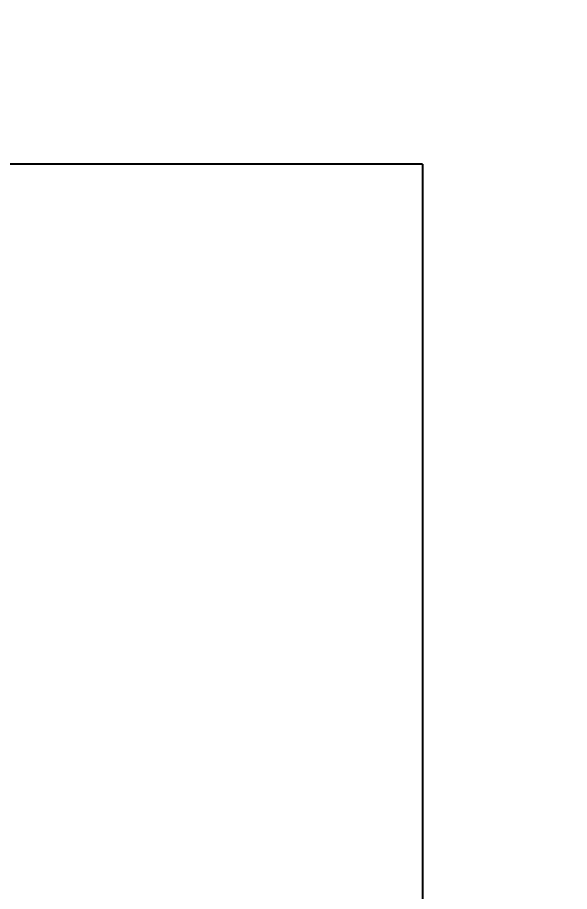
# Model space of a CAD drawing. Header units: metres. Extents: x -434 to 683, y -422 to -228.
# Drawn here: x 45.7635 to 45.9138, y -289.5467 to -289.3085 of the extents above; entities that cross this region are included whole.
import ezdxf

# ---------------------------------------------------------------- set-up
doc = ezdxf.new("R2010")
doc.units = ezdxf.units.M
doc.header["$MEASUREMENT"] = 0
doc.header["$PDMODE"] = 34
doc.layers.add('Dim-inside', color=1, linetype='Continuous')
doc.layers.add('WALL', color=7, linetype='Continuous')
doc.styles.add('UTMAN', font='romantic.ttf', dxfattribs={"width": 0.6})
doc.dimstyles.new('kamal 1', dxfattribs={"dimscale": 0.8, "dimtxt": 0.33, "dimasz": 0.1, "dimexe": 0, "dimexo": 0, "dimgap": 0.09, "dimtad": 0, "dimzin": 0, "dimdsep": 46, "dimtxsty": 'UTMAN', "dimblk": 'OBLIQUE', "dimcen": 0.09, "dimclrd": 252, "dimclre": 8, "dimclrt": 7, "dimadec": 0, "dimazin": 0, "dimtfac": 1, "dimtix": 1, "dimtofl": 0, "dimtmove": 1, "dimatfit": 3, "dimldrblk": 'OBLIQUE', "dimfxl": 1, "dimtolj": 1, "dimtzin": 0, "dimlwd": -1, "dimarcsym": 0})

# ---------------------------------------------------------------- blocks, each defined once
blk = doc.blocks.new('_OBLIQUE')
at = {"color": 0, "linetype": 'ByBlock'}
blk.add_line((-0.5, -0.5), (0.5, 0.5), dxfattribs=at)
blk = doc.blocks.new('*D54')
at = {"layer": 'DEFPOINTS', "color": 0, "transparency": 16777216}
for p in [(44.6741, -289.53308), (45.87383, -289.59954), (44.6741, -289.61912)]:
    blk.add_point(p, dxfattribs=at)
at = {"layer": 'Dim-inside', "color": 8, "lineweight": -2, "transparency": 16777216}
for p, q in [((44.6741, -289.53308), (44.6741, -289.61912)), ((45.87383, -289.59954), (45.87383, -289.61912))]:
    blk.add_line(p, q, dxfattribs=at)
at = {"layer": 'Dim-inside', "color": 252, "transparency": 16777216}
for p, q in [((44.6741, -289.61912), (45.01275, -289.61912)), ((45.87383, -289.61912), (45.53518, -289.61912))]:
    blk.add_line(p, q, dxfattribs=at)
at = {"layer": 'Dim-inside', "color": 252, "transparency": 16777216, "xscale": 0.08000000000000002, "yscale": 0.08000000000000002, "zscale": 0.08000000000000002, "rotation": 180}
blk.add_blockref('_OBLIQUE', (44.6741, -289.61912), dxfattribs=at)
at = {"layer": 'Dim-inside', "color": 252, "transparency": 16777216, "xscale": 0.08000000000000002, "yscale": 0.08000000000000002, "zscale": 0.08000000000000002}
blk.add_blockref('_OBLIQUE', (45.87383, -289.61912), dxfattribs=at)
at = {"layer": 'Dim-inside', "color": 7, "transparency": 16777216, "insert": (45.27396, -289.61912), "char_height": 0.264, "attachment_point": 5, "style": 'UTMAN'}
blk.add_mtext('\\A1;1.20', dxfattribs=at)
blk = doc.blocks.new('*D56')
at = {"layer": 'DEFPOINTS', "color": 0, "transparency": 16777216}
for p in [(45.65202, -289.34847), (45.65202, -291.04847), (45.85202, -291.04847)]:
    blk.add_point(p, dxfattribs=at)
at = {"layer": 'Dim-inside', "color": 252, "transparency": 16777216}
for p, q in [((45.65202, -289.34847), (45.65202, -289.93726)), ((45.65202, -291.04847), (45.65202, -290.45969))]:
    blk.add_line(p, q, dxfattribs=at)
at = {"layer": 'Dim-inside', "color": 8, "lineweight": -2, "transparency": 16777216}
blk.add_line((45.85202, -291.04847), (45.65202, -291.04847), dxfattribs=at)
at = {"layer": 'Dim-inside', "color": 252, "transparency": 16777216, "xscale": 0.08000000000000002, "yscale": 0.08000000000000002, "zscale": 0.08000000000000002}
for p, rotation in [((45.65202, -289.34847), 90), ((45.65202, -291.04847), 270)]:
    blk.add_blockref('_OBLIQUE', p, dxfattribs=dict(at, rotation=rotation))
at = {"layer": 'Dim-inside', "color": 7, "transparency": 16777216, "insert": (45.65202, -290.19847), "char_height": 0.264, "attachment_point": 5, "rotation": 90, "style": 'UTMAN'}
blk.add_mtext('\\A1;1.70', dxfattribs=at)

msp = doc.modelspace()

# ---------------------------------------------------------------- linework, layer by layer
at = {"layer": 'WALL'}
msp.add_line((45.87383, -289.34847), (44.66706, -289.34847), dxfattribs=at)
at = {"layer": 'WALL', "color": 0}
msp.add_line((45.87383, -289.34847), (45.87383, -290.04847), dxfattribs=at)

# ---------------------------------------------------------------- dimensions: what is measured, and where the dimension line sits
at = {"layer": 'Dim-inside'}
dim = msp.add_linear_dim(base=(45.65202, -291.04847), p1=(45.65202, -289.34847), p2=(45.85202, -291.04847), angle=270, dimstyle='kamal 1', dxfattribs=at)
dim.commit()
dim.dimension.update_dxf_attribs({"geometry": '*D56', "text_midpoint": (45.65202, -290.19847)})
dim = msp.add_linear_dim(base=(44.6741, -289.61912), p1=(45.87383, -289.59954), p2=(44.6741, -289.53308), dimstyle='kamal 1', dxfattribs=at)
dim.commit()
dim.dimension.update_dxf_attribs({"geometry": '*D54', "text_midpoint": (45.27396, -289.61912)})

doc.saveas('drawing.dxf')
